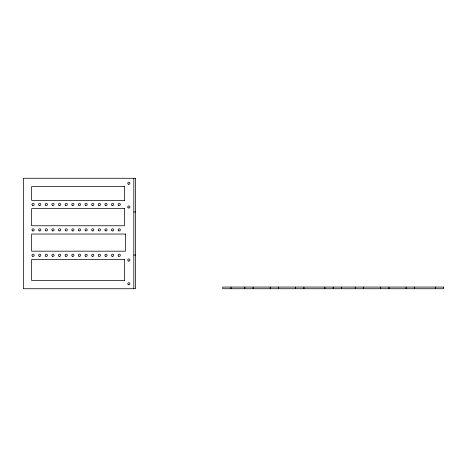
<?xml version="1.0" encoding="UTF-8"?>
<svg xmlns="http://www.w3.org/2000/svg" width="467" height="467" viewBox="0 0 467 467"><rect width="100%" height="100%" fill="white"/><g stroke="black" fill="none" stroke-linecap="round" stroke-linejoin="round"><path stroke-width="0.7" d="M124.42 186.555L31.633 186.555L31.633 200.361L124.42 200.361M124.42 208.644L31.633 208.644L31.633 225.765L124.42 225.765L124.42 208.375M133.807 211.96L135.465 211.96M133.766 255.04L135.465 255.04M124.42 259.459L31.633 259.459L31.633 280.445L124.42 280.445M435.367 287.071L435.367 288.729M414.381 287.071L414.381 288.729M406.092 287.071L406.092 288.729M388.97 287.071L388.97 288.729M380.687 287.071L380.687 288.729M363.565 287.071L363.565 288.729M355.282 287.071L355.282 288.729M341.476 287.071L341.476 288.729M333.193 287.071L333.193 288.729M324.904 287.071L324.904 288.729M303.918 287.071L303.918 288.729M295.634 287.071L295.634 288.729M278.513 287.071L278.513 288.729M270.23 287.071L270.23 288.729M253.108 287.071L253.108 288.729M244.825 287.071L244.825 288.729M231.013 287.071L231.013 288.729M133.807 178.271L133.807 288.729M124.42 186.158L124.42 200.489M124.42 259.343L124.42 280.842M135.465 178.271L23.35 178.271L23.35 288.729L135.465 288.729L135.465 178.271M125.524 234.055L31.633 234.055L31.633 251.176L125.524 251.176L125.524 234.055M443.65 287.071L222.73 287.071L222.73 288.729L443.65 288.729L443.65 287.071M128.063 207.757A1.097 1.097 0 0 0 129.902 207.266A1.097 1.097 0 0 0 128.553 205.924A1.097 1.097 0 0 0 128.063 207.757M128.308 184.167A1.068 1.068 0 0 0 129.908 183.239A1.068 1.068 0 0 0 128.308 182.317A1.068 1.068 0 0 0 128.308 184.167M128.308 284.672A1.062 1.062 0 0 0 129.902 283.749A1.062 1.062 0 0 0 128.308 282.833A1.062 1.062 0 0 0 128.308 284.672M128.285 260.965A1.103 1.103 0 0 0 129.943 260.008A1.103 1.103 0 0 0 128.285 259.057A1.103 1.103 0 0 0 128.285 260.965M32.538 205.427A1.103 1.103 0 0 0 34.196 204.47A1.103 1.103 0 0 0 32.538 203.513A1.103 1.103 0 0 0 32.538 205.427M39.17 205.427A1.103 1.103 0 0 0 40.827 204.47A1.103 1.103 0 0 0 39.17 203.513A1.103 1.103 0 0 0 39.17 205.427M45.795 205.427A1.103 1.103 0 0 0 47.453 204.47A1.103 1.103 0 0 0 45.795 203.513A1.103 1.103 0 0 0 45.795 205.427M52.421 205.427A1.103 1.103 0 0 0 54.079 204.47A1.103 1.103 0 0 0 52.421 203.513A1.103 1.103 0 0 0 52.421 205.427M59.052 205.427A1.103 1.103 0 0 0 60.71 204.47A1.103 1.103 0 0 0 59.052 203.513A1.103 1.103 0 0 0 59.052 205.427M65.678 205.427A1.103 1.103 0 0 0 67.336 204.47A1.103 1.103 0 0 0 65.678 203.513A1.103 1.103 0 0 0 65.678 205.427M72.309 205.427A1.103 1.103 0 0 0 73.961 204.47A1.103 1.103 0 0 0 72.309 203.513A1.103 1.103 0 0 0 72.309 205.427M78.935 205.427A1.103 1.103 0 0 0 80.593 204.47A1.103 1.103 0 0 0 78.935 203.513A1.103 1.103 0 0 0 78.935 205.427M85.56 205.427A1.103 1.103 0 0 0 87.218 204.47A1.103 1.103 0 0 0 85.56 203.513A1.103 1.103 0 0 0 85.56 205.427M92.192 205.427A1.103 1.103 0 0 0 93.844 204.47A1.103 1.103 0 0 0 92.192 203.513A1.103 1.103 0 0 0 92.192 205.427M98.817 205.427A1.103 1.103 0 0 0 100.475 204.47A1.103 1.103 0 0 0 98.817 203.513A1.103 1.103 0 0 0 98.817 205.427M105.443 205.427A1.103 1.103 0 0 0 107.101 204.47A1.103 1.103 0 0 0 105.443 203.513A1.103 1.103 0 0 0 105.443 205.427M112.074 205.427A1.103 1.103 0 0 0 113.726 204.47A1.103 1.103 0 0 0 112.074 203.513A1.103 1.103 0 0 0 112.074 205.427M118.7 205.427A1.103 1.103 0 0 0 120.358 204.47A1.103 1.103 0 0 0 118.7 203.513A1.103 1.103 0 0 0 118.7 205.427M118.7 230.832A1.103 1.103 0 0 0 120.358 229.875A1.103 1.103 0 0 0 118.7 228.918A1.103 1.103 0 0 0 118.7 230.832M112.074 230.832A1.103 1.103 0 0 0 113.726 229.875A1.103 1.103 0 0 0 112.074 228.918A1.103 1.103 0 0 0 112.074 230.832M105.215 230.657A1.103 1.103 0 0 0 107.066 230.161A1.103 1.103 0 0 0 105.711 228.807A1.103 1.103 0 0 0 105.215 230.657M98.59 230.657A1.103 1.103 0 0 0 100.434 230.161A1.103 1.103 0 0 0 99.086 228.807A1.103 1.103 0 0 0 98.59 230.657M92.192 230.832A1.103 1.103 0 0 0 93.844 229.875A1.103 1.103 0 0 0 92.192 228.918A1.103 1.103 0 0 0 92.192 230.832M85.333 230.657A1.103 1.103 0 0 0 87.183 230.161A1.103 1.103 0 0 0 85.829 228.807A1.103 1.103 0 0 0 85.333 230.657M78.935 230.832A1.103 1.103 0 0 0 80.593 229.875A1.103 1.103 0 0 0 78.935 228.918A1.103 1.103 0 0 0 78.935 230.832M72.309 230.832A1.103 1.103 0 0 0 73.961 229.875A1.103 1.103 0 0 0 72.309 228.918A1.103 1.103 0 0 0 72.309 230.832M65.678 230.832A1.103 1.103 0 0 0 67.336 229.875A1.103 1.103 0 0 0 65.678 228.918A1.103 1.103 0 0 0 65.678 230.832M59.052 230.832A1.103 1.103 0 0 0 60.71 229.875A1.103 1.103 0 0 0 59.052 228.918A1.103 1.103 0 0 0 59.052 230.832M52.421 230.832A1.103 1.103 0 0 0 54.079 229.875A1.103 1.103 0 0 0 52.421 228.918A1.103 1.103 0 0 0 52.421 230.832M45.795 230.832A1.103 1.103 0 0 0 47.453 229.875A1.103 1.103 0 0 0 45.795 228.918A1.103 1.103 0 0 0 45.795 230.832M39.17 230.832A1.103 1.103 0 0 0 40.827 229.875A1.103 1.103 0 0 0 39.17 228.918A1.103 1.103 0 0 0 39.17 230.832M32.538 230.832A1.103 1.103 0 0 0 34.196 229.875A1.103 1.103 0 0 0 32.538 228.918A1.103 1.103 0 0 0 32.538 230.832M118.7 256.237A1.103 1.103 0 0 0 120.358 255.28A1.103 1.103 0 0 0 118.7 254.322A1.103 1.103 0 0 0 118.7 256.237M112.074 256.237A1.103 1.103 0 0 0 113.726 255.28A1.103 1.103 0 0 0 112.074 254.322A1.103 1.103 0 0 0 112.074 256.237M105.443 256.237A1.103 1.103 0 0 0 107.101 255.28A1.103 1.103 0 0 0 105.443 254.322A1.103 1.103 0 0 0 105.443 256.237M98.817 256.237A1.103 1.103 0 0 0 100.475 255.28A1.103 1.103 0 0 0 98.817 254.322A1.103 1.103 0 0 0 98.817 256.237M92.192 256.237A1.103 1.103 0 0 0 93.844 255.28A1.103 1.103 0 0 0 92.192 254.322A1.103 1.103 0 0 0 92.192 256.237M85.56 256.237A1.103 1.103 0 0 0 87.218 255.28A1.103 1.103 0 0 0 85.56 254.322A1.103 1.103 0 0 0 85.56 256.237M78.935 256.237A1.103 1.103 0 0 0 80.593 255.28A1.103 1.103 0 0 0 78.935 254.322A1.103 1.103 0 0 0 78.935 256.237M72.309 256.237A1.103 1.103 0 0 0 73.961 255.28A1.103 1.103 0 0 0 72.309 254.322A1.103 1.103 0 0 0 72.309 256.237M65.678 256.237A1.103 1.103 0 0 0 67.336 255.28A1.103 1.103 0 0 0 65.678 254.322A1.103 1.103 0 0 0 65.678 256.237M59.052 256.237A1.103 1.103 0 0 0 60.71 255.28A1.103 1.103 0 0 0 59.052 254.322A1.103 1.103 0 0 0 59.052 256.237M52.421 256.237A1.103 1.103 0 0 0 54.079 255.28A1.103 1.103 0 0 0 52.421 254.322A1.103 1.103 0 0 0 52.421 256.237M45.795 256.237A1.103 1.103 0 0 0 47.453 255.28A1.103 1.103 0 0 0 45.795 254.322A1.103 1.103 0 0 0 45.795 256.237M39.17 256.237A1.103 1.103 0 0 0 40.827 255.28A1.103 1.103 0 0 0 39.17 254.322A1.103 1.103 0 0 0 39.17 256.237M32.538 256.237A1.103 1.103 0 0 0 34.196 255.28A1.103 1.103 0 0 0 32.538 254.322A1.103 1.103 0 0 0 32.538 256.237"/></g></svg>
